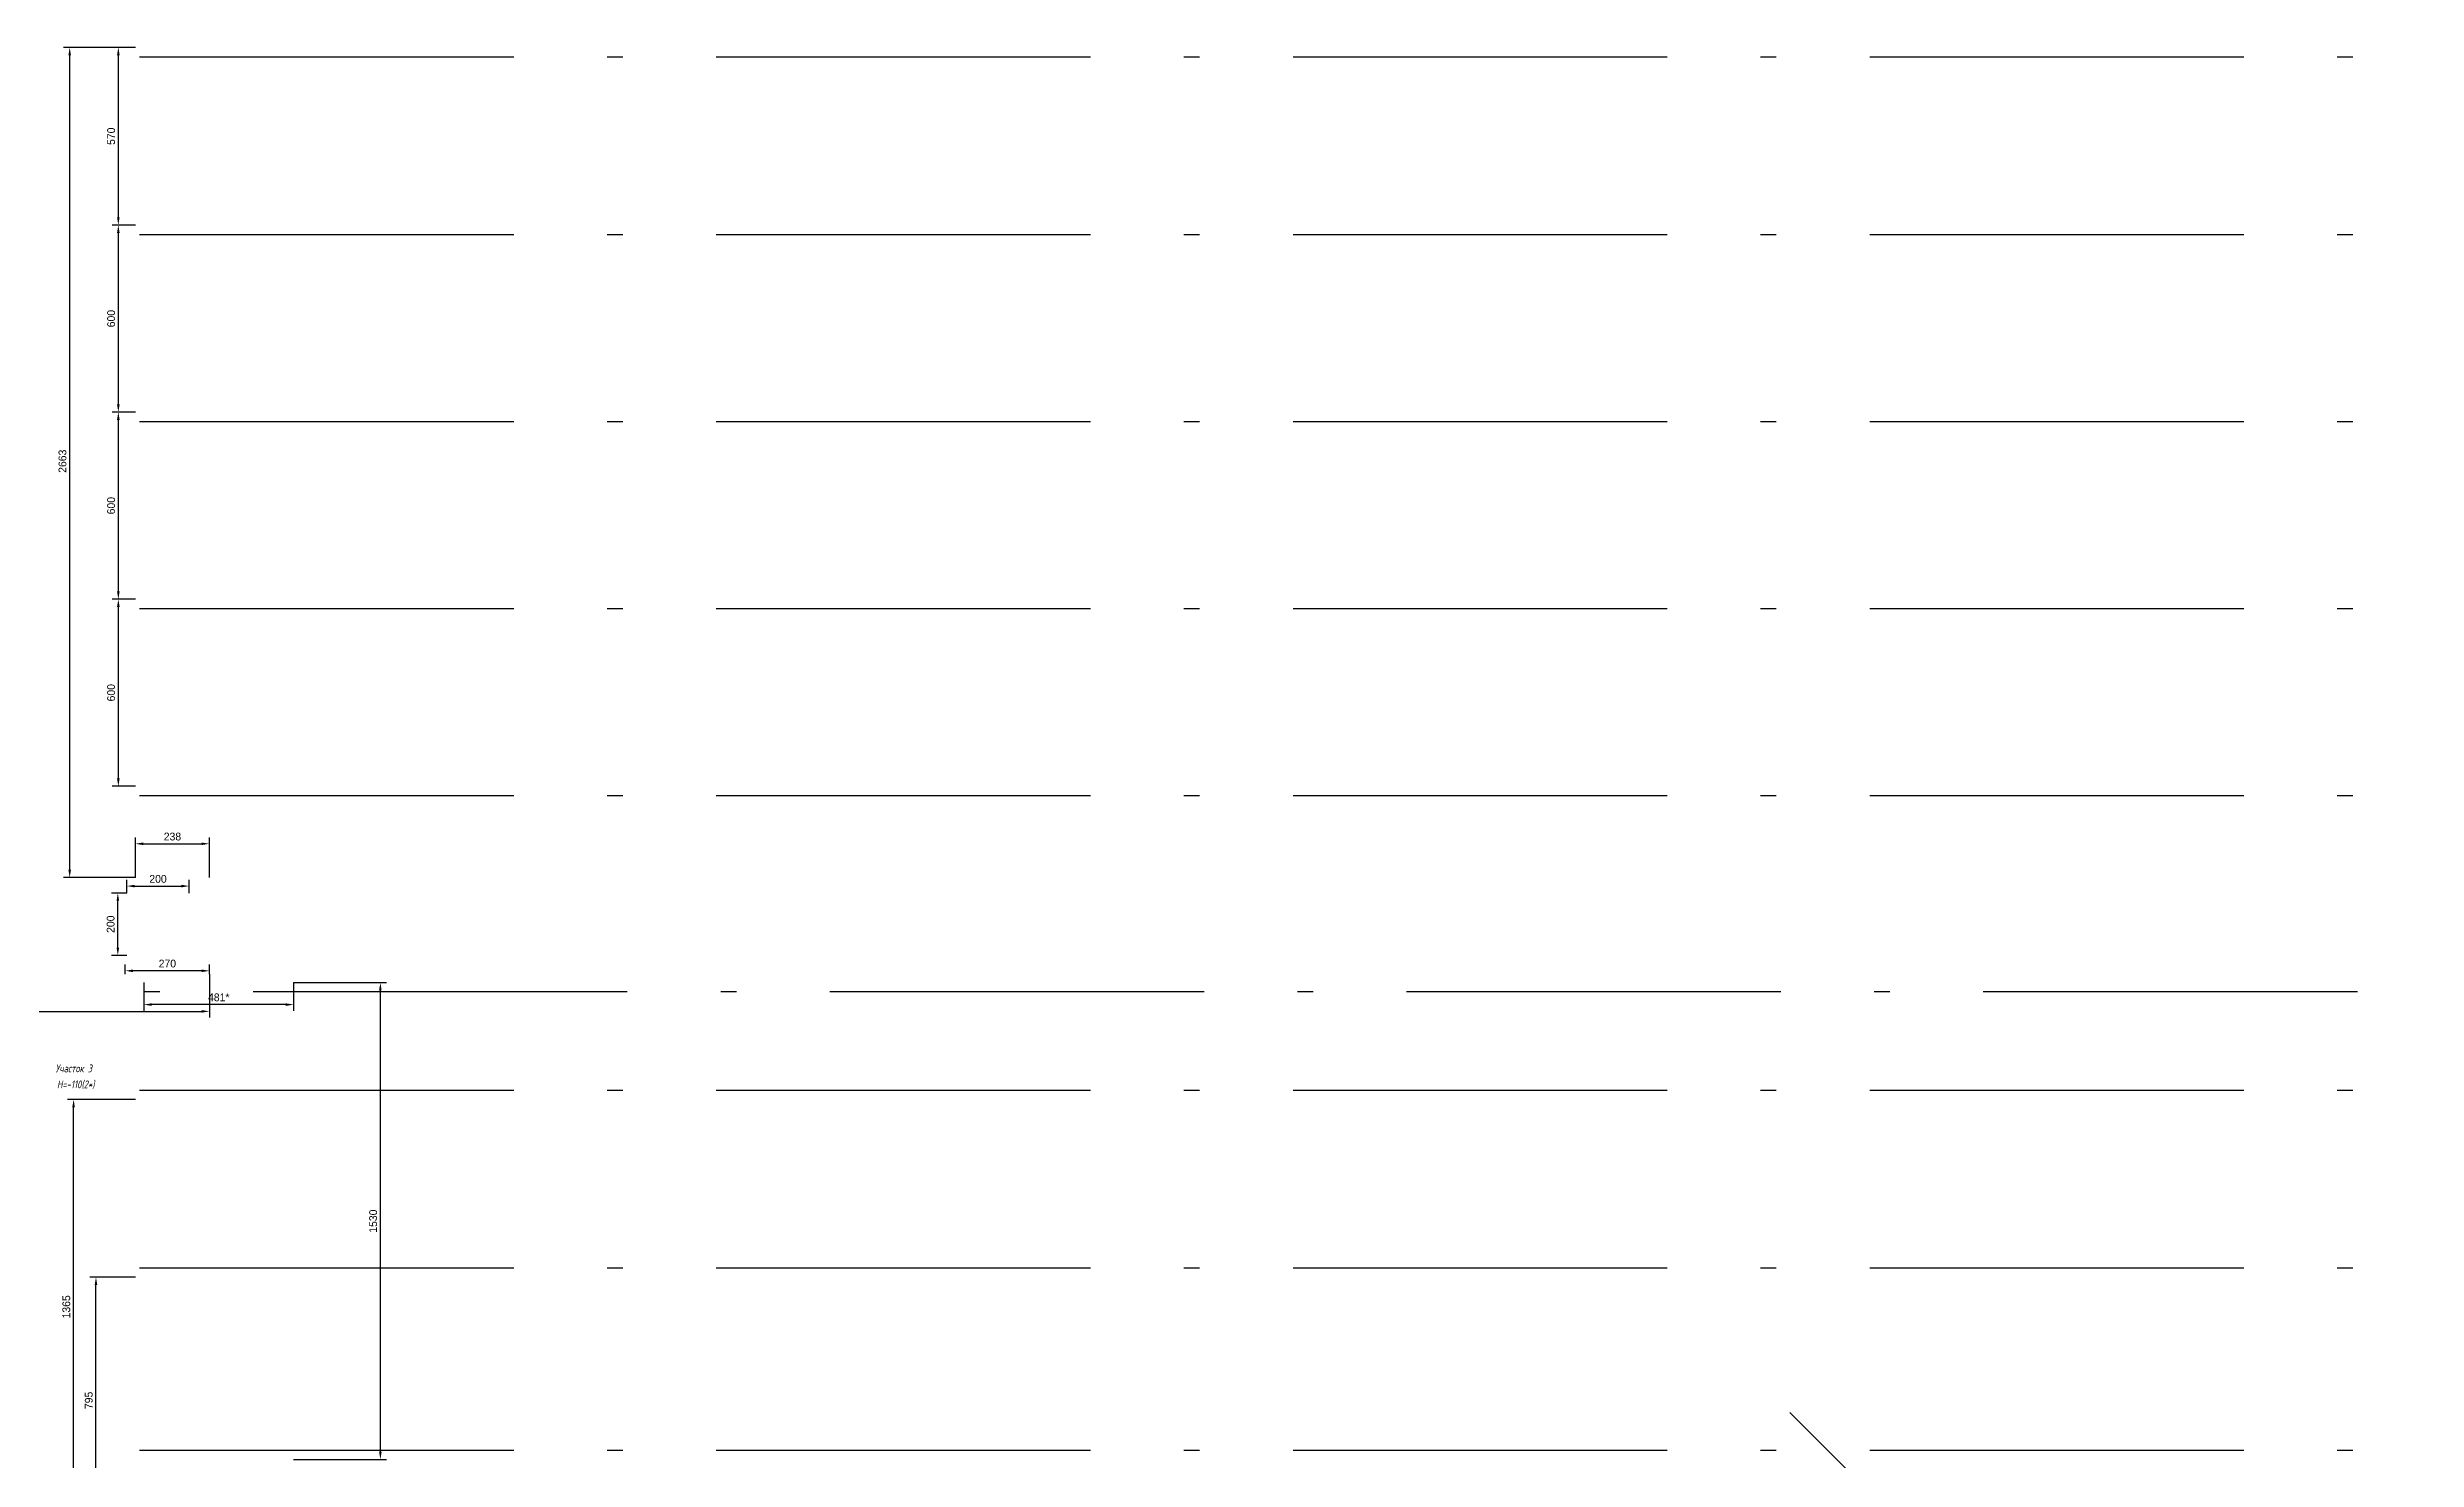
# Model space of a CAD drawing. Header units: millimetres. Extents: x -461 to 69976, y -11990 to 13601.
# Drawn here: x 13211 to 20812, y 8730 to 13260 of the extents above; entities that cross this region are included whole.
import ezdxf
from ezdxf.enums import TextEntityAlignment as Align

# ---------------------------------------------------------------- set-up
doc = ezdxf.new("R2010")
doc.units = ezdxf.units.MM
doc.header["$PDMODE"] = 34
doc.header["$PDSIZE"] = 25
doc.linetypes.add('ACAD_ISO10W100', pattern=[18.5, 12, -3, 0.5, -3])
doc.layers.add('08 Размеры', color=7, linetype='Continuous')
doc.layers.add('100 noprint', color=1, linetype='Continuous', plot=False)
doc.styles.get("Standard").update_dxf_attribs({"font": 'Ubuntu-R.ttf'})
doc.styles.add('ГОСТ-ISOCPEUR', font='isocpeui.ttf', dxfattribs={"width": 0.8})
doc.dimstyles.new('ISO-25', dxfattribs={"dimtxt": 2.5, "dimasz": 2.5, "dimexe": 1.25, "dimexo": 0.625, "dimtad": 1, "dimtxsty": 'Standard', "dimcen": 2.5, "dimadec": 0, "dimazin": 0, "dimtfac": 1, "dimtmove": 0, "dimatfit": 3, "dimfxl": 1, "dimarcsym": 0})

# ---------------------------------------------------------------- blocks, each defined once
blk = doc.blocks.new('*D2305')
at = {"layer": '08 Размеры', "color": 0, "lineweight": -2}
for p, q in [((14001.2, 10260.1), (14299.5, 10260.1)), ((14279.5, 8755.1), (14279.5, 10235.1)), ((14001.2, 8730.1), (14299.5, 8730.1))]:
    blk.add_line(p, q, dxfattribs=at)
at = {"layer": '08 Размеры', "color": 0}
for points in [[(14283.6, 10235.1), (14275.3, 10235.1), (14279.5, 10260.1)], [(14275.3, 8755.1), (14283.6, 8755.1), (14279.5, 8730.1)]]:
    blk.add_solid(points, dxfattribs=at)
at = {"layer": 'Defpoints', "color": 0}
for p in [(14001.2, 10260.1), (14279.5, 10260.1), (14001.2, 8730.1)]:
    blk.add_point(p, dxfattribs=at)
at = {"layer": '08 Размеры', "color": 0, "insert": (14256.4, 9495.1), "char_height": 25, "attachment_point": 5, "rotation": 90}
blk.add_mtext('1530', dxfattribs=at)
blk = doc.blocks.new('*D2306')
at = {"layer": '08 Размеры', "color": 0, "lineweight": -2}
for p, q in [((12531.2, 10287.6), (12531.2, 10148)), ((13731.2, 10287.6), (13731.2, 10148)), ((12556.2, 10168), (13706.2, 10168))]:
    blk.add_line(p, q, dxfattribs=at)
at = {"layer": '08 Размеры', "color": 0}
for points in [[(12556.2, 10172.1), (12556.2, 10163.8), (12531.2, 10168)], [(13706.2, 10163.8), (13706.2, 10172.1), (13731.2, 10168)]]:
    blk.add_solid(points, dxfattribs=at)
at = {"layer": 'Defpoints', "color": 0}
for p in [(12531.2, 10287.6), (13731.2, 10287.6), (13731.2, 10168)]:
    blk.add_point(p, dxfattribs=at)
at = {"layer": '08 Размеры', "color": 0, "insert": (13131.2, 10191), "char_height": 25, "attachment_point": 5}
blk.add_mtext('1200', dxfattribs=at)
blk = doc.blocks.new('*D2307')
at = {"layer": '08 Размеры', "color": 0, "lineweight": -2}
for p, q in [((13493.7, 13260.1), (13262.9, 13260.1)), ((13282.9, 10622.6), (13282.9, 13235.1)), ((13493.7, 10597.6), (13262.9, 10597.6))]:
    blk.add_line(p, q, dxfattribs=at)
at = {"layer": '08 Размеры', "color": 0}
for points in [[(13287, 13235.1), (13278.7, 13235.1), (13282.9, 13260.1)], [(13278.7, 10622.6), (13287, 10622.6), (13282.9, 10597.6)]]:
    blk.add_solid(points, dxfattribs=at)
at = {"layer": 'Defpoints', "color": 0}
for p in [(13282.9, 13260.1), (13493.7, 13260.1), (13493.7, 10597.6)]:
    blk.add_point(p, dxfattribs=at)
at = {"layer": '08 Размеры', "color": 0, "insert": (13259.8, 11932.6), "char_height": 25, "attachment_point": 5, "rotation": 90}
blk.add_mtext('2663', dxfattribs=at)
blk = doc.blocks.new('*D2326')
at = {"layer": '08 Размеры', "color": 0, "lineweight": -2}
for p, q in [((13493.7, 9315.1), (13347.2, 9315.1)), ((13367.2, 8545.1), (13367.2, 9290.1)), ((13493.7, 8520.1), (13347.2, 8520.1))]:
    blk.add_line(p, q, dxfattribs=at)
at = {"layer": '08 Размеры', "color": 0}
for points in [[(13371.3, 9290.1), (13363, 9290.1), (13367.2, 9315.1)], [(13363, 8545.1), (13371.3, 8545.1), (13367.2, 8520.1)]]:
    blk.add_solid(points, dxfattribs=at)
at = {"layer": 'Defpoints', "color": 0}
for p in [(13367.2, 9315.1), (13493.7, 9315.1), (13493.7, 8520.1)]:
    blk.add_point(p, dxfattribs=at)
at = {"layer": '08 Размеры', "color": 0, "insert": (13344.1, 8920.1), "char_height": 25, "attachment_point": 5, "rotation": 90}
blk.add_mtext('795', dxfattribs=at)
blk = doc.blocks.new('*D2327')
at = {"layer": '08 Размеры', "color": 0, "lineweight": -2}
for p, q in [((13493.7, 9885.1), (13275.3, 9885.1)), ((13295.3, 8545.1), (13295.3, 9860.1)), ((13493.7, 8520.1), (13275.3, 8520.1))]:
    blk.add_line(p, q, dxfattribs=at)
at = {"layer": '08 Размеры', "color": 0}
for points in [[(13299.5, 9860.1), (13291.1, 9860.1), (13295.3, 9885.1)], [(13291.1, 8545.1), (13299.5, 8545.1), (13295.3, 8520.1)]]:
    blk.add_solid(points, dxfattribs=at)
at = {"layer": 'Defpoints', "color": 0}
for p in [(13295.3, 9885.1), (13493.7, 9885.1), (13493.7, 8520.1)]:
    blk.add_point(p, dxfattribs=at)
at = {"layer": '08 Размеры', "color": 0, "insert": (13272.2, 9220.1), "char_height": 25, "attachment_point": 5, "rotation": 90}
blk.add_mtext('1365', dxfattribs=at)
blk = doc.blocks.new('*D2330')
at = {"layer": '08 Размеры', "color": 0, "lineweight": -2}
for p, q in [((13520.7, 10260.1), (13520.7, 10169.6)), ((13976.2, 10189.6), (13545.7, 10189.6)), ((14001.2, 10260.1), (14001.2, 10169.6))]:
    blk.add_line(p, q, dxfattribs=at)
at = {"layer": '08 Размеры', "color": 0}
for points in [[(13545.7, 10193.8), (13545.7, 10185.5), (13520.7, 10189.6)], [(13976.2, 10185.5), (13976.2, 10193.8), (14001.2, 10189.6)]]:
    blk.add_solid(points, dxfattribs=at)
at = {"layer": 'Defpoints', "color": 0}
for p in [(13520.7, 10260.1), (13520.7, 10189.6), (14001.2, 10260.1)]:
    blk.add_point(p, dxfattribs=at)
at = {"layer": '08 Размеры', "color": 0, "insert": (13761, 10212.7), "char_height": 25, "attachment_point": 5}
blk.add_mtext('481*', dxfattribs=at)
blk = doc.blocks.new('*D2331')
at = {"layer": '08 Размеры', "color": 0, "lineweight": -2}
for p, q in [((13493.7, 10597.6), (13493.7, 10725.5)), ((13731.2, 10597.6), (13731.2, 10725.5)), ((13518.7, 10705.5), (13706.2, 10705.5))]:
    blk.add_line(p, q, dxfattribs=at)
at = {"layer": '08 Размеры', "color": 0}
for points in [[(13518.7, 10709.7), (13518.7, 10701.4), (13493.7, 10705.5)], [(13706.2, 10701.4), (13706.2, 10709.7), (13731.2, 10705.5)]]:
    blk.add_solid(points, dxfattribs=at)
at = {"layer": 'Defpoints', "color": 0}
for p in [(13731.2, 10705.5), (13493.7, 10597.6), (13731.2, 10597.6)]:
    blk.add_point(p, dxfattribs=at)
at = {"layer": '08 Размеры', "color": 0, "insert": (13612.5, 10728.6), "char_height": 25, "attachment_point": 5}
blk.add_mtext('238', dxfattribs=at)
blk = doc.blocks.new('*D2332')
at = {"layer": '08 Размеры', "color": 0, "lineweight": -2}
for p, q in [((13493.7, 11490.1), (13418.9, 11490.1)), ((13438.9, 10915.1), (13438.9, 11465.1)), ((13493.7, 10890.1), (13418.9, 10890.1))]:
    blk.add_line(p, q, dxfattribs=at)
at = {"layer": '08 Размеры', "color": 0}
for points in [[(13443.1, 11465.1), (13434.7, 11465.1), (13438.9, 11490.1)], [(13434.7, 10915.1), (13443.1, 10915.1), (13438.9, 10890.1)]]:
    blk.add_solid(points, dxfattribs=at)
at = {"layer": 'Defpoints', "color": 0}
for p in [(13438.9, 11490.1), (13493.7, 11490.1), (13493.7, 10890.1)]:
    blk.add_point(p, dxfattribs=at)
at = {"layer": '08 Размеры', "color": 0, "insert": (13415.8, 11190.1), "char_height": 25, "attachment_point": 5, "rotation": 90}
blk.add_mtext('600', dxfattribs=at)
blk = doc.blocks.new('*D3678')
at = {"layer": '08 Размеры', "color": 0, "lineweight": -2}
for p, q in [((13466.2, 10547.6), (13417.3, 10547.6)), ((13437.3, 10372.6), (13437.3, 10522.6)), ((13466.2, 10347.6), (13417.3, 10347.6))]:
    blk.add_line(p, q, dxfattribs=at)
at = {"layer": '08 Размеры', "color": 0}
for points in [[(13441.5, 10522.6), (13433.2, 10522.6), (13437.3, 10547.6)], [(13433.2, 10372.6), (13441.5, 10372.6), (13437.3, 10347.6)]]:
    blk.add_solid(points, dxfattribs=at)
at = {"layer": 'Defpoints', "color": 0}
for p in [(13437.3, 10547.6), (13466.2, 10547.6), (13466.2, 10347.6)]:
    blk.add_point(p, dxfattribs=at)
at = {"layer": '08 Размеры', "color": 0, "insert": (13414.3, 10447.6), "char_height": 25, "attachment_point": 5, "rotation": 90}
blk.add_mtext('200', dxfattribs=at)
blk = doc.blocks.new('*D3679')
at = {"layer": '08 Размеры', "color": 0, "lineweight": -2}
for p, q in [((13466.2, 10547.6), (13466.2, 10589.8)), ((13491.2, 10569.8), (13641.2, 10569.8)), ((13666.2, 10547.6), (13666.2, 10589.8))]:
    blk.add_line(p, q, dxfattribs=at)
at = {"layer": '08 Размеры', "color": 0}
for points in [[(13491.2, 10573.9), (13491.2, 10565.6), (13466.2, 10569.8)], [(13641.2, 10565.6), (13641.2, 10573.9), (13666.2, 10569.8)]]:
    blk.add_solid(points, dxfattribs=at)
at = {"layer": 'Defpoints', "color": 0}
for p in [(13666.2, 10569.8), (13466.2, 10547.6), (13666.2, 10547.6)]:
    blk.add_point(p, dxfattribs=at)
at = {"layer": '08 Размеры', "color": 0, "insert": (13566.2, 10592.8), "char_height": 25, "attachment_point": 5}
blk.add_mtext('200', dxfattribs=at)
blk = doc.blocks.new('*D3991')
at = {"layer": '08 Размеры', "color": 0, "lineweight": -2}
for p, q in [((13461.2, 10287.6), (13461.2, 10318.1)), ((13706.2, 10298.1), (13486.2, 10298.1)), ((13731.2, 10287.6), (13731.2, 10318.1))]:
    blk.add_line(p, q, dxfattribs=at)
at = {"layer": '08 Размеры', "color": 0}
for points in [[(13486.2, 10302.3), (13486.2, 10293.9), (13461.2, 10298.1)], [(13706.2, 10293.9), (13706.2, 10302.3), (13731.2, 10298.1)]]:
    blk.add_solid(points, dxfattribs=at)
at = {"layer": 'Defpoints', "color": 0}
for p in [(13461.2, 10298.1), (13461.2, 10287.6), (13731.2, 10287.6)]:
    blk.add_point(p, dxfattribs=at)
at = {"layer": '08 Размеры', "color": 0, "insert": (13596.2, 10321.2), "char_height": 25, "attachment_point": 5}
blk.add_mtext('270', dxfattribs=at)
blk = doc.blocks.new('*D4069')
at = {"layer": '08 Размеры', "color": 0, "lineweight": -2}
for p, q in [((13493.7, 12090.1), (13418.9, 12090.1)), ((13438.9, 11515.1), (13438.9, 12065.1)), ((13493.7, 11490.1), (13418.9, 11490.1))]:
    blk.add_line(p, q, dxfattribs=at)
at = {"layer": '08 Размеры', "color": 0}
for points in [[(13443.1, 12065.1), (13434.7, 12065.1), (13438.9, 12090.1)], [(13434.7, 11515.1), (13443.1, 11515.1), (13438.9, 11490.1)]]:
    blk.add_solid(points, dxfattribs=at)
at = {"layer": 'Defpoints', "color": 0}
for p in [(13438.9, 12090.1), (13493.7, 12090.1), (13493.7, 11490.1)]:
    blk.add_point(p, dxfattribs=at)
at = {"layer": '08 Размеры', "color": 0, "insert": (13415.8, 11790.1), "char_height": 25, "attachment_point": 5, "rotation": 90}
blk.add_mtext('600', dxfattribs=at)
blk = doc.blocks.new('*D4070')
at = {"layer": '08 Размеры', "color": 0, "lineweight": -2}
for p, q in [((13493.7, 12690.1), (13418.9, 12690.1)), ((13438.9, 12115.1), (13438.9, 12665.1)), ((13493.7, 12090.1), (13418.9, 12090.1))]:
    blk.add_line(p, q, dxfattribs=at)
at = {"layer": '08 Размеры', "color": 0}
for points in [[(13443.1, 12665.1), (13434.7, 12665.1), (13438.9, 12690.1)], [(13434.7, 12115.1), (13443.1, 12115.1), (13438.9, 12090.1)]]:
    blk.add_solid(points, dxfattribs=at)
at = {"layer": 'Defpoints', "color": 0}
for p in [(13438.9, 12690.1), (13493.7, 12690.1), (13493.7, 12090.1)]:
    blk.add_point(p, dxfattribs=at)
at = {"layer": '08 Размеры', "color": 0, "insert": (13415.8, 12390.1), "char_height": 25, "attachment_point": 5, "rotation": 90}
blk.add_mtext('600', dxfattribs=at)
blk = doc.blocks.new('*D4071')
at = {"layer": '08 Размеры', "color": 0, "lineweight": -2}
for p, q in [((13493.7, 13260.1), (13418.9, 13260.1)), ((13438.9, 12715.1), (13438.9, 13235.1)), ((13493.7, 12690.1), (13418.9, 12690.1))]:
    blk.add_line(p, q, dxfattribs=at)
at = {"layer": '08 Размеры', "color": 0}
for points in [[(13443.1, 13235.1), (13434.7, 13235.1), (13438.9, 13260.1)], [(13434.7, 12715.1), (13443.1, 12715.1), (13438.9, 12690.1)]]:
    blk.add_solid(points, dxfattribs=at)
at = {"layer": 'Defpoints', "color": 0}
for p in [(13438.9, 13260.1), (13493.7, 13260.1), (13493.7, 12690.1)]:
    blk.add_point(p, dxfattribs=at)
at = {"layer": '08 Размеры', "color": 0, "insert": (13415.8, 12975.1), "char_height": 25, "attachment_point": 5, "rotation": 90}
blk.add_mtext('570', dxfattribs=at)

msp = doc.modelspace()

# ---------------------------------------------------------------- linework, layer by layer
at = {"layer": '100 noprint', "color": 1, "linetype": 'ACAD_ISO10W100', "lineweight": -2, "ltscale": 100, "flags": 128}
for points in [[(13507.2, 13230.1), (31859, 13230.1), (31859, 8650.3)], [(13507.2, 12660.1), (32429, 12660.1), (32429, 8733.3)], [(13507.2, 12060.1), (33029, 12060.1), (33029, 8733.3)], [(13507.2, 11460.1), (33629, 11460.1), (33629, 8733.3)], [(13507.2, 10860.1), (34229, 10860.1), (34229, 8733.3)], [(25291.9, 5650.3), (25291.9, 10230.1), (13507.2, 10230.1)], [(13507.2, 9915.1), (25606.9, 9915.1), (25606.9, 5650.3)], [(13507.2, 9345.1), (26176.9, 9345.1), (26176.9, 5623.3)], [(13507.2, 8760.1), (26761.9, 8760.1), (26759.4, 5623.3)]]:
    msp.add_lwpolyline(points, dxfattribs=at)
at = {"layer": '100 noprint', "color": 1, "lineweight": -2, "ltscale": 100, "flags": 128}
msp.add_lwpolyline([(18801.1, 8880.9), (20313.1, 7369)], dxfattribs=at)

# ---------------------------------------------------------------- texts
at = {"layer": '08 Размеры', "style": 'ГОСТ-ISOCPEUR', "width": 0.8}
for s, p in [('Участок 3', (13296.3, 9985.1)), ('H=-110(2*)', (13302.5, 9933.9))]:
    msp.add_text(s, height=25, dxfattribs=at).set_placement(p, align=Align.MIDDLE)

# ---------------------------------------------------------------- dimensions: what is measured, and where the dimension line sits
at = {"layer": '08 Размеры', "color": 5}
dim = msp.add_linear_dim(base=(13282.8681522, 13260.1152621), p1=(13493.7344026, 10597.6152621), p2=(13493.7344026, 13260.1152621), angle=90, dimstyle='ISO-25', override={"dimtxt": 25, "dimasz": 25, "dimexe": 20, "dimexo": 0, "dimgap": 10, "dimdec": 0, "dimlfac": 1}, dxfattribs=at)
dim.commit()
dim.dimension.update_dxf_attribs({"geometry": '*D2307', "text_midpoint": (13282.8681522, 11932.6152621), "dimtype": 160})
at = {"layer": '08 Размеры'}
for base, p1, p2, picture, middle in [((13438.9, 13260.1), (13493.7, 12690.1), (13493.7, 13260.1), '*D4071', (13415.8, 12975.1)), ((13438.9, 12690.1), (13493.7, 12090.1), (13493.7, 12690.1), '*D4070', (13415.8, 12390.1)), ((13438.9, 12090.1), (13493.7, 11490.1), (13493.7, 12090.1), '*D4069', (13415.8, 11790.1)), ((13438.9, 11490.1), (13493.7, 10890.1), (13493.7, 11490.1), '*D2332', (13415.8, 11190.1))]:
    dim = msp.add_linear_dim(base=base, p1=p1, p2=p2, angle=90, dimstyle='ISO-25', override={"dimtxt": 25, "dimasz": 25, "dimexe": 20, "dimexo": 0, "dimgap": 10, "dimdec": 0, "dimlfac": 1}, dxfattribs=at)
    dim.commit()
    dim.dimension.update_dxf_attribs({"geometry": picture, "text_midpoint": middle})
dim = msp.add_linear_dim(base=(13731.2344026, 10705.5465575), p1=(13493.7344026, 10597.6152621), p2=(13731.2344026, 10597.6152621), dimstyle='ISO-25', override={"dimtxt": 25, "dimasz": 25, "dimexe": 20, "dimexo": 0, "dimgap": 10, "dimdec": 0, "dimlfac": 1}, dxfattribs=at)
dim.commit()
dim.dimension.update_dxf_attribs({"geometry": '*D2331', "text_midpoint": (13612.4844026, 10728.6057206)})
at = {"layer": '08 Размеры', "color": 2}
dim = msp.add_linear_dim(base=(13666.2, 10569.8), p1=(13466.2, 10547.6), p2=(13666.2, 10547.6), dimstyle='ISO-25', override={"dimtxt": 25, "dimasz": 25, "dimexe": 20, "dimexo": 0, "dimgap": 10, "dimdec": 0, "dimlfac": 1}, dxfattribs=at)
dim.commit()
dim.dimension.update_dxf_attribs({"geometry": '*D3679', "text_midpoint": (13566.2, 10592.8)})
dim = msp.add_linear_dim(base=(13437.3, 10547.6), p1=(13466.2, 10347.6), p2=(13466.2, 10547.6), angle=90, dimstyle='ISO-25', override={"dimtxt": 25, "dimasz": 25, "dimexe": 20, "dimexo": 0, "dimgap": 10, "dimdec": 0, "dimlfac": 1}, dxfattribs=at)
dim.commit()
dim.dimension.update_dxf_attribs({"geometry": '*D3678', "text_midpoint": (13414.3, 10447.6)})
at = {"layer": '08 Размеры'}
for base, p1, p2, override, picture, middle in [((13461.2, 10298.1), (13731.2, 10287.6), (13461.2, 10287.6), {"dimtxt": 25, "dimasz": 25, "dimexe": 20, "dimexo": 0, "dimgap": 10, "dimdec": 0, "dimlfac": 1}, '*D3991', (13596.2, 10298.1)), ((13520.7344026, 10189.6342495), (14001.2344026, 10260.1152621), (13520.7344026, 10260.1152621), {"dimtxt": 25, "dimasz": 25, "dimexe": 20, "dimexo": 0, "dimgap": 10, "dimdec": 0, "dimlfac": 1, "dimpost": '*'}, '*D2330', (13760.9844026, 10189.6342495))]:
    dim = msp.add_linear_dim(base=base, p1=p1, p2=p2, dimstyle='ISO-25', override=override, dxfattribs=at)
    dim.commit()
    dim.dimension.update_dxf_attribs({"geometry": picture, "text_midpoint": middle, "dimtype": 160})
at = {"layer": '08 Размеры', "color": 5}
dim = msp.add_linear_dim(base=(13731.2, 10168), p1=(12531.2, 10287.6), p2=(13731.2, 10287.6), dimstyle='ISO-25', override={"dimtxt": 25, "dimasz": 25, "dimexe": 20, "dimexo": 0, "dimgap": 10, "dimdec": 0, "dimlfac": 1}, dxfattribs=at)
dim.commit()
dim.dimension.update_dxf_attribs({"geometry": '*D2306', "text_midpoint": (13131.2, 10168), "dimtype": 160})
dim = msp.add_linear_dim(base=(14279.5, 10260.1), p1=(14001.2, 8730.1), p2=(14001.2, 10260.1), angle=90, dimstyle='ISO-25', override={"dimtxt": 25, "dimasz": 25, "dimexe": 20, "dimexo": 0, "dimgap": 10, "dimdec": 0, "dimlfac": 1}, dxfattribs=at)
dim.commit()
dim.dimension.update_dxf_attribs({"geometry": '*D2305', "text_midpoint": (14256.4, 9495.1)})
at = {"layer": '08 Размеры'}
for base, p2, picture, middle in [((13295.3, 9885.1), (13493.7, 9885.1), '*D2327', (13295.3, 9220.1)), ((13367.2, 9315.1), (13493.7, 9315.1), '*D2326', (13367.2, 8920.1))]:
    dim = msp.add_linear_dim(base=base, p1=(13493.7, 8520.1), p2=p2, angle=90, dimstyle='ISO-25', override={"dimtxt": 25, "dimasz": 25, "dimexe": 20, "dimexo": 0, "dimgap": 10, "dimdec": 0, "dimlfac": 1}, dxfattribs=at)
    dim.commit()
    dim.dimension.update_dxf_attribs({"geometry": picture, "text_midpoint": middle, "dimtype": 160})

doc.saveas('drawing.dxf')
